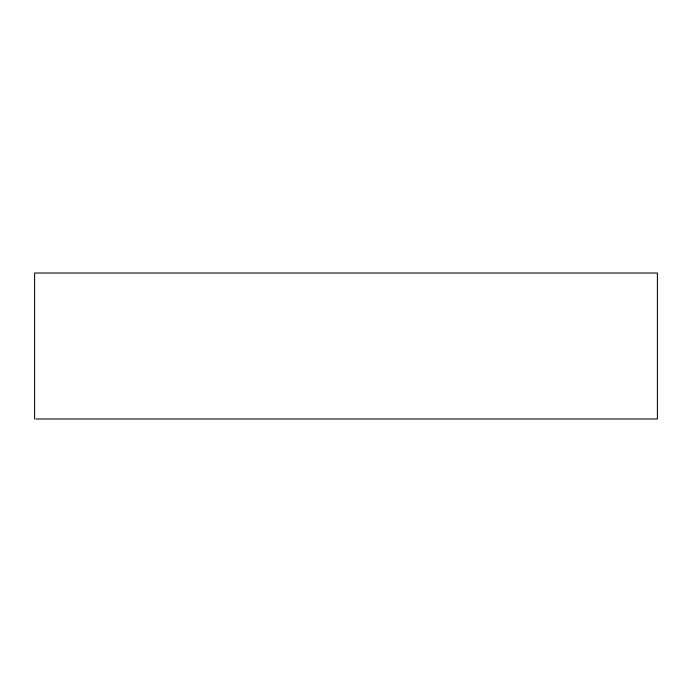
<?xml version="1.0" encoding="UTF-8"?>
<svg xmlns="http://www.w3.org/2000/svg" width="692" height="692" viewBox="0 0 692 692"><rect width="100%" height="100%" fill="white"/><g stroke="black" fill="none" stroke-linecap="round" stroke-linejoin="round"><path stroke-width="1.04" d="M35.82 418.98L657.4 418.98L657.4 273.02L34.6 273.02L34.6 418.98"/></g></svg>
